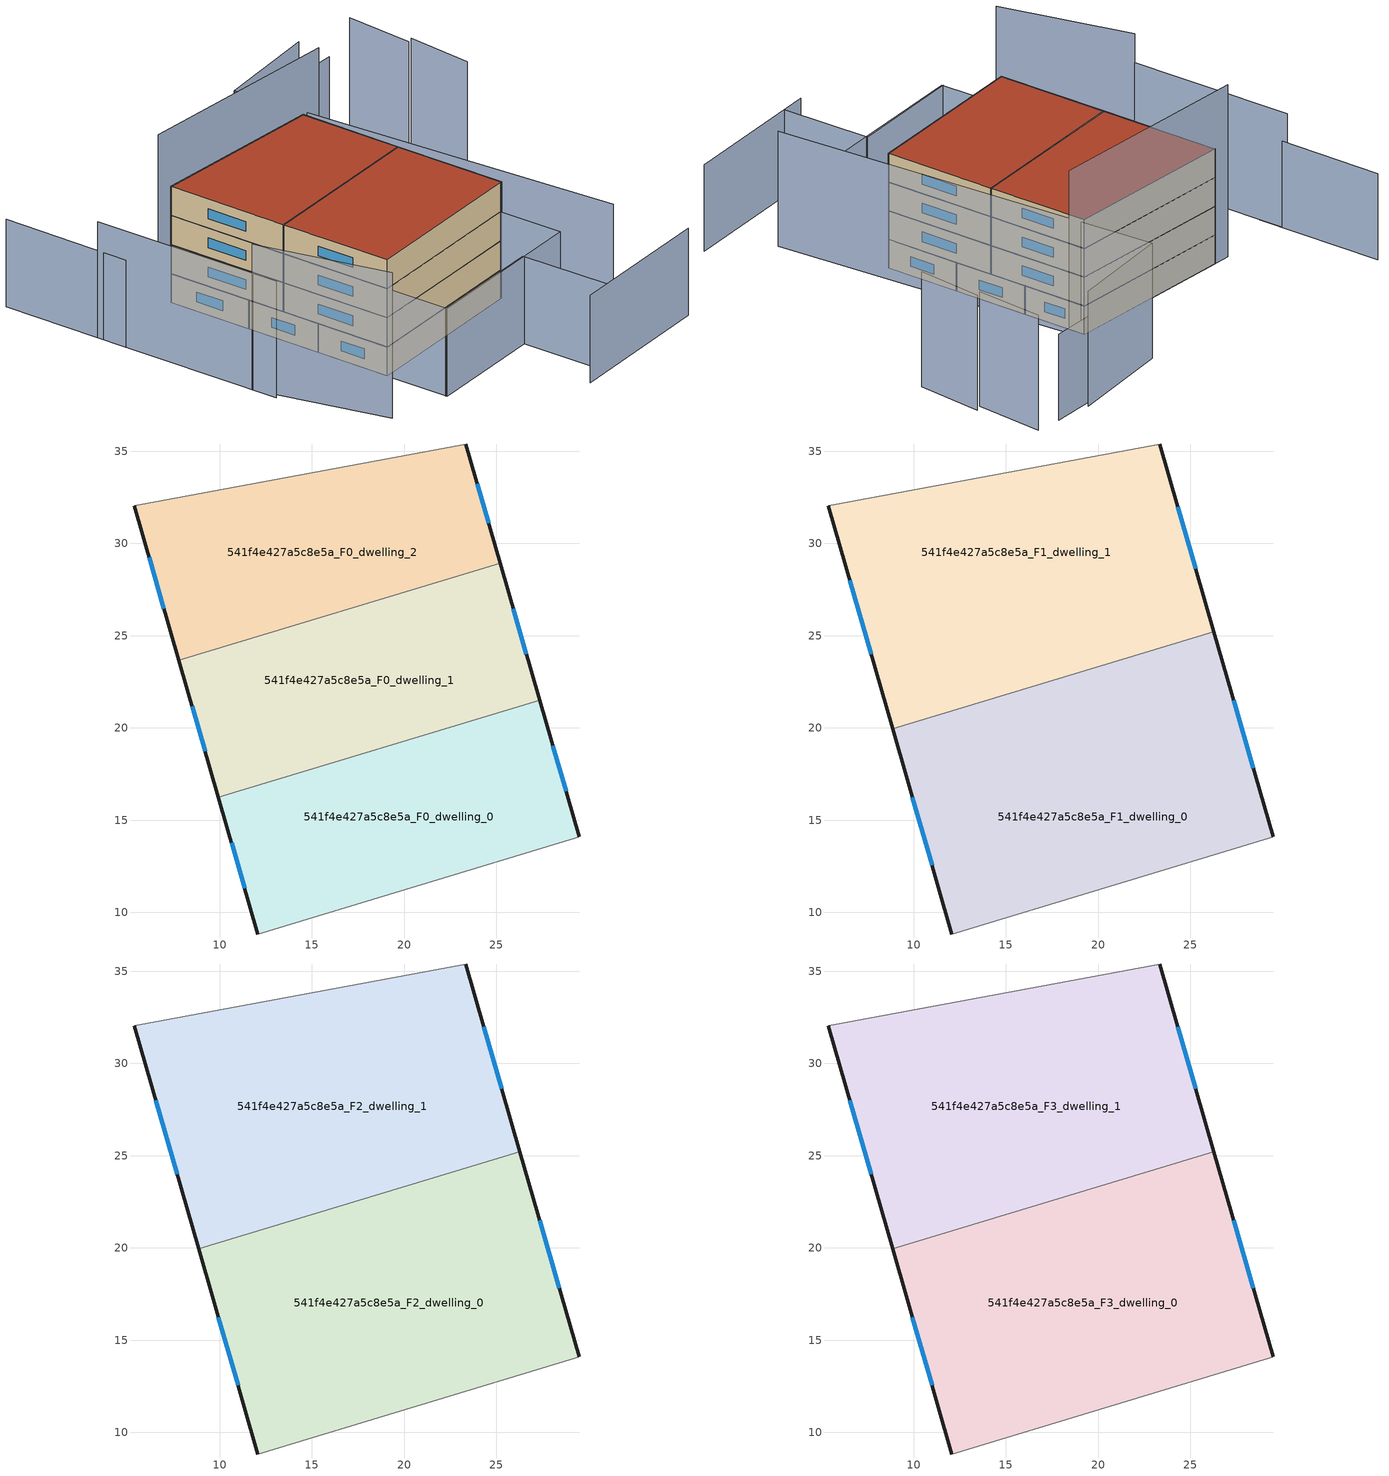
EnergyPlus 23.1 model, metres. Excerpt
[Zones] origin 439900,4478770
541f4e427a5c8e5a_F0_dwelling_0
 floor ground (EU_floor_Construction): 29.24,14.02 29.5,14.09 27.35,21.51 9.94,16.25 12.08,8.83 z0
 wall outside (EU_wall_Construction): 12.08,8.83 9.94,16.25 / 27.35,21.51 29.5,14.09 z0:3
 wall adiabatic (EU_wall_Construction): 29.5,14.09 29.24,14.02 12.08,8.83 z0:3
 wall to 541f4e427a5c8e5a_F0_dwelling_1 (EU_wall_Construction): 9.94,16.25 27.35,21.51 z0:3
 window (EU_Window_Construction): 11.36,11.31 10.65,13.77 / 28.07,19.03 28.78,16.57 z1:2
541f4e427a5c8e5a_F0_dwelling_1
 floor ground (EU_floor_Construction): 27.35,21.51 25.21,28.93 7.79,23.67 9.94,16.25 z0
 wall outside (EU_wall_Construction): 25.21,28.93 27.35,21.51 / 9.94,16.25 7.79,23.67 z0:3
 wall to 541f4e427a5c8e5a_F0_dwelling_2 (EU_wall_Construction): 7.79,23.67 25.21,28.93 z0:3
 window (EU_Window_Construction): 25.93,26.45 26.64,23.99 / 9.22,18.73 8.51,21.19 z1:2
541f4e427a5c8e5a_F0_dwelling_2
 floor ground (EU_floor_Construction): 25.21,28.93 23.34,35.39 5.37,32.04 7.79,23.67 z0
 wall outside (EU_wall_Construction): 23.34,35.39 25.21,28.93 / 7.79,23.67 5.37,32.04 z0:3
 wall adiabatic (EU_wall_Construction): 5.37,32.04 23.34,35.39 z0:3
 window (EU_Window_Construction): 23.97,33.23 24.58,31.09 / 6.98,26.46 6.18,29.24 z1:2
541f4e427a5c8e5a_F1_dwelling_0
 floor to 541f4e427a5c8e5a_F0_dwelling_0 (EU_floor_Construction): 29.24,14.02 29.5,14.09 27.35,21.51 9.94,16.25 12.08,8.83 z3
 floor to 541f4e427a5c8e5a_F0_dwelling_1 (EU_floor_Construction): 27.35,21.51 26.28,25.22 8.86,19.96 9.94,16.25 z3
 wall outside (EU_wall_Construction): 12.08,8.83 8.86,19.96 / 26.28,25.22 29.5,14.09 z3:6
 wall adiabatic (EU_wall_Construction): 29.5,14.09 29.24,14.02 12.08,8.83 z3:6
 wall to 541f4e427a5c8e5a_F1_dwelling_1 (EU_wall_Construction): 8.86,19.96 26.28,25.22 z3:6
 window (EU_Window_Construction): 11,12.55 9.94,16.24 / 27.36,21.5 28.42,17.81 z4:5
541f4e427a5c8e5a_F1_dwelling_1
 floor to 541f4e427a5c8e5a_F0_dwelling_1 (EU_floor_Construction): 26.28,25.22 25.21,28.93 7.79,23.67 8.86,19.96 z3
 floor to 541f4e427a5c8e5a_F0_dwelling_2 (EU_floor_Construction): 25.21,28.93 23.34,35.39 5.37,32.04 7.79,23.67 z3
 wall outside (EU_wall_Construction): 23.34,35.39 26.28,25.22 / 8.86,19.96 5.37,32.04 z3:6
 wall adiabatic (EU_wall_Construction): 5.37,32.04 23.34,35.39 z3:6
 window (EU_Window_Construction): 24.32,31.99 25.3,28.62 / 7.7,23.99 6.54,28 z4:5
541f4e427a5c8e5a_F2_dwelling_0
 floor to 541f4e427a5c8e5a_F1_dwelling_0 (EU_floor_Construction): 29.24,14.02 29.5,14.09 26.28,25.22 8.86,19.96 12.08,8.83 z6
 wall outside (EU_wall_Construction): 12.08,8.83 8.86,19.96 / 26.28,25.22 29.5,14.09 z6:9
 wall adiabatic (EU_wall_Construction): 29.5,14.09 29.24,14.02 12.08,8.83 z6:9
 wall to 541f4e427a5c8e5a_F2_dwelling_1 (EU_wall_Construction): 8.86,19.96 26.28,25.22 z6:9
 window (EU_Window_Construction): 11,12.55 9.94,16.24 / 27.36,21.5 28.42,17.81 z7:8
541f4e427a5c8e5a_F2_dwelling_1
 floor to 541f4e427a5c8e5a_F1_dwelling_1 (EU_floor_Construction): 26.28,25.22 23.34,35.39 5.37,32.04 8.86,19.96 z6
 wall outside (EU_wall_Construction): 23.34,35.39 26.28,25.22 / 8.86,19.96 5.37,32.04 z6:9
 wall adiabatic (EU_wall_Construction): 5.37,32.04 23.34,35.39 z6:9
 window (EU_Window_Construction): 24.32,31.99 25.3,28.62 / 7.7,23.99 6.54,28 z7:8
541f4e427a5c8e5a_F3_dwelling_0
 floor to 541f4e427a5c8e5a_F2_dwelling_0 (EU_floor_Construction): 29.24,14.02 29.5,14.09 26.28,25.22 8.86,19.96 12.08,8.83 z9
 wall outside (EU_wall_Construction): 12.08,8.83 8.86,19.96 / 26.28,25.22 29.5,14.09 z9:12
 wall adiabatic (EU_wall_Construction): 29.5,14.09 29.24,14.02 12.08,8.83 z9:12
 wall to 541f4e427a5c8e5a_F3_dwelling_1 (EU_wall_Construction): 8.86,19.96 26.28,25.22 z9:12
 window (EU_Window_Construction): 11,12.55 9.94,16.24 / 27.36,21.5 28.42,17.81 z10:11
 roof outside (EU_roof_Construction): 26.28,25.22 29.5,14.09 29.24,14.02 12.08,8.83 8.86,19.96 z12
541f4e427a5c8e5a_F3_dwelling_1
 floor to 541f4e427a5c8e5a_F2_dwelling_1 (EU_floor_Construction): 26.28,25.22 23.34,35.39 5.37,32.04 8.86,19.96 z9
 wall outside (EU_wall_Construction): 23.34,35.39 26.28,25.22 / 8.86,19.96 5.37,32.04 z9:12
 wall adiabatic (EU_wall_Construction): 5.37,32.04 23.34,35.39 z9:12
 window (EU_Window_Construction): 24.32,31.99 25.3,28.62 / 7.7,23.99 6.54,28 z10:11
 roof outside (EU_roof_Construction): 23.34,35.39 26.28,25.22 8.86,19.96 5.37,32.04 z12
shading: 25.75,-3.56 40.71,1.02 / 13.87,2.52 25.6,6.12 / 25.6,6.12 28.33,-2.77 / -6.81,40.73 -3.1,27.85 / 35.46,46.89 27.47,44.94 / 12.07,8.82 29.24,14.02 / 29.24,14.02 31.17,7.64 / 31.17,7.64 14,2.44 / 14,2.44 12.07,8.82 z0:9; 0.86,14.37 7.49,2.26 z0:15; -3.97,30.86 1.6,11.84 / 34.78,4.48 21.27,42.82 / 21.27,42.82 31.63,46.47 / 41.28,34.01 40.11,40.72 / 39.48,40.31 38.1,47.21 z0:12; 25.45,35.78 3.69,31.72 z0:18
[Building]
EU S2 Campaign: North Axis=0; Terrain=City; Solar Distribution=FullExterior
[Site:Location]
Madrid: Latitude=40.5; Longitude=-3.5; Time Zone=1; Elevation=609
[SizingPeriod:WeatherFileDays]
AnnualSizingPeriod: Begin Month=1; Begin Day of Month=1; End Month=12; End Day of Month=31; Day of Week for Start Day=Monday; Use Weather File Daylight Saving Period=No; Use Weather File Rain and Snow Indicators=No
[MATERIAL]
EU_InternalMass_Material: Roughness=MediumRough; Thickness=0.1; Conductivity=1; Density=1800; Specific Heat=900; Thermal Absorptance=0.9; Solar Absorptance=0.7; Visible Absorptance=0.7
[MATERIAL:NOMASS] Roughness=MediumRough; Thermal Absorptance=0.9; Solar Absorptance=0.7; Visible Absorptance=0.7
Name | Thermal Resistance
EU_wall_NoMass | 0.459673
EU_roof_NoMass | 0.495815
EU_floor_NoMass | 0.788942
[WINDOWMATERIAL:SIMPLEGLAZINGSYSTEM]
EU_Window_SimpleGlazing: UFactor=4.26103; Solar Heat Gain Coefficient=0.85; Visible Transmittance=0.85
[CONSTRUCTION]
EU_wall_Construction: EU_wall_NoMass
EU_roof_Construction: EU_roof_NoMass
EU_floor_Construction: EU_floor_NoMass
EU_InternalMass_Construction: EU_InternalMass_Material
EU_Window_Construction: EU_Window_SimpleGlazing
[ZONE] Type=1; Multiplier=1; Ceiling Height=autocalculate; Floor Area=autocalculate; Part of Total Floor Area=Yes
Name | Volume
541f4e427a5c8e5a_F0_dwelling_0 | 421.437
541f4e427a5c8e5a_F1_dwelling_0 | 632.134
541f4e427a5c8e5a_F2_dwelling_0; 541f4e427a5c8e5a_F3_dwelling_0 | 632.139
541f4e427a5c8e5a_F0_dwelling_1 | 421.414
541f4e427a5c8e5a_F1_dwelling_1 | 632.09
541f4e427a5c8e5a_F2_dwelling_1; 541f4e427a5c8e5a_F3_dwelling_1 | 632.108
541f4e427a5c8e5a_F0_dwelling_2 | 421.378
[INTERNALMASS] Construction=EU_InternalMass_Construction
Name | Zone or ZoneList | Surface Area
541f4e427a5c8e5a_F0_dwelling_0_EU_InternalMass | 541f4e427a5c8e5a_F0_dwelling_0 | 140.479
541f4e427a5c8e5a_F0_dwelling_1_EU_InternalMass | 541f4e427a5c8e5a_F0_dwelling_1 | 140.471
541f4e427a5c8e5a_F0_dwelling_2_EU_InternalMass | 541f4e427a5c8e5a_F0_dwelling_2 | 140.459
541f4e427a5c8e5a_F1_dwelling_0_EU_InternalMass | 541f4e427a5c8e5a_F1_dwelling_0 | 210.713
541f4e427a5c8e5a_F1_dwelling_1_EU_InternalMass | 541f4e427a5c8e5a_F1_dwelling_1 | 210.703
541f4e427a5c8e5a_F2_dwelling_0_EU_InternalMass | 541f4e427a5c8e5a_F2_dwelling_0 | 210.713
541f4e427a5c8e5a_F2_dwelling_1_EU_InternalMass | 541f4e427a5c8e5a_F2_dwelling_1 | 210.703
541f4e427a5c8e5a_F3_dwelling_0_EU_InternalMass | 541f4e427a5c8e5a_F3_dwelling_0 | 210.713
541f4e427a5c8e5a_F3_dwelling_1_EU_InternalMass | 541f4e427a5c8e5a_F3_dwelling_1 | 210.703
[OTHEREQUIPMENT] Fuel Type=Electricity; Design Level Calculation Method=Watts/Area; Power per Zone Floor Area=1; Fraction Latent=0; Fraction Radiant=0; Fraction Lost=0; Carbon Dioxide Generation Rate=0; EndUse Subcategory=EU_Step8_InternalGains
Name | Zone or ZoneList or Space or SpaceList | Schedule
EU_Step8_InternalGain_541f4e427a5c8e5a_F0_dwelling_0_f000 | 541f4e427a5c8e5a_F0_dwelling_0 | EU_Step8_GainSchedule_541f4e427a5c8e5a_F0_dwelling_0_f000
EU_Step8_InternalGain_541f4e427a5c8e5a_F0_dwelling_1_f000 | 541f4e427a5c8e5a_F0_dwelling_1 | EU_Step8_GainSchedule_541f4e427a5c8e5a_F0_dwelling_1_f000
EU_Step8_InternalGain_541f4e427a5c8e5a_F0_dwelling_2_f000 | 541f4e427a5c8e5a_F0_dwelling_2 | EU_Step8_GainSchedule_541f4e427a5c8e5a_F0_dwelling_2_f000
EU_Step8_InternalGain_541f4e427a5c8e5a_F1_dwelling_0_f000 | 541f4e427a5c8e5a_F1_dwelling_0 | EU_Step8_GainSchedule_541f4e427a5c8e5a_F1_dwelling_0_f000
EU_Step8_InternalGain_541f4e427a5c8e5a_F1_dwelling_1_f000 | 541f4e427a5c8e5a_F1_dwelling_1 | EU_Step8_GainSchedule_541f4e427a5c8e5a_F1_dwelling_1_f000
EU_Step8_InternalGain_541f4e427a5c8e5a_F2_dwelling_0_f000 | 541f4e427a5c8e5a_F2_dwelling_0 | EU_Step8_GainSchedule_541f4e427a5c8e5a_F2_dwelling_0_f000
EU_Step8_InternalGain_541f4e427a5c8e5a_F2_dwelling_1_f000 | 541f4e427a5c8e5a_F2_dwelling_1 | EU_Step8_GainSchedule_541f4e427a5c8e5a_F2_dwelling_1_f000
EU_Step8_InternalGain_541f4e427a5c8e5a_F3_dwelling_0_f000 | 541f4e427a5c8e5a_F3_dwelling_0 | EU_Step8_GainSchedule_541f4e427a5c8e5a_F3_dwelling_0_f000
EU_Step8_InternalGain_541f4e427a5c8e5a_F3_dwelling_1_f000 | 541f4e427a5c8e5a_F3_dwelling_1 | EU_Step8_GainSchedule_541f4e427a5c8e5a_F3_dwelling_1_f000
[ZONEVENTILATION:DESIGNFLOWRATE] Schedule=EU_AlwaysOn; Design Flow Rate Calculation Method=AirChanges/Hour; Air Changes per Hour=0.719161; Ventilation Type=Natural; Fan Pressure Rise=0; Fan Total Efficiency=1; Constant Term Coefficient=1; Temperature Term Coefficient=0; Velocity Term Coefficient=0; Velocity Squared Term Coefficient=0; Minimum Indoor Temperature=-100; Maximum Indoor Temperature=100; Delta Temperature=-100; Minimum Outdoor Temperature=-100; Maximum Outdoor Temperature=100; Maximum Wind Speed=40
Name | Zone or ZoneList or Space or SpaceList
EU_ConstantAir_541f4e427a5c8e5a_F0_dwelling_0 | 541f4e427a5c8e5a_F0_dwelling_0
EU_ConstantAir_541f4e427a5c8e5a_F0_dwelling_1 | 541f4e427a5c8e5a_F0_dwelling_1
EU_ConstantAir_541f4e427a5c8e5a_F0_dwelling_2 | 541f4e427a5c8e5a_F0_dwelling_2
EU_ConstantAir_541f4e427a5c8e5a_F1_dwelling_0 | 541f4e427a5c8e5a_F1_dwelling_0
EU_ConstantAir_541f4e427a5c8e5a_F1_dwelling_1 | 541f4e427a5c8e5a_F1_dwelling_1
EU_ConstantAir_541f4e427a5c8e5a_F2_dwelling_0 | 541f4e427a5c8e5a_F2_dwelling_0
EU_ConstantAir_541f4e427a5c8e5a_F2_dwelling_1 | 541f4e427a5c8e5a_F2_dwelling_1
EU_ConstantAir_541f4e427a5c8e5a_F3_dwelling_0 | 541f4e427a5c8e5a_F3_dwelling_0
EU_ConstantAir_541f4e427a5c8e5a_F3_dwelling_1 | 541f4e427a5c8e5a_F3_dwelling_1
[HVACTEMPLATE:THERMOSTAT] Constant Heating Setpoint=20; Constant Cooling Setpoint=50
EU_HeatOnly_541f4e427a5c8e5a_F0_dwelling_0; EU_HeatOnly_541f4e427a5c8e5a_F0_dwelling_1; EU_HeatOnly_541f4e427a5c8e5a_F0_dwelling_2; EU_HeatOnly_541f4e427a5c8e5a_F1_dwelling_0; EU_HeatOnly_541f4e427a5c8e5a_F1_dwelling_1; EU_HeatOnly_541f4e427a5c8e5a_F2_dwelling_0; EU_HeatOnly_541f4e427a5c8e5a_F2_dwelling_1; EU_HeatOnly_541f4e427a5c8e5a_F3_dwelling_0; EU_HeatOnly_541f4e427a5c8e5a_F3_dwelling_1
[HVACTEMPLATE:ZONE:IDEALLOADSAIRSYSTEM] System Availability Schedule=EU_AlwaysOn; Maximum Heating Supply Air Temperature=50; Minimum Cooling Supply Air Temperature=13; Maximum Heating Supply Air Humidity Ratio=0.0156; Minimum Cooling Supply Air Humidity Ratio=0.0077; Heating Limit=NoLimit; Cooling Limit=NoLimit; Heating Availability Schedule=EU_AlwaysOn; Cooling Availability Schedule=EU_CoolingOff; Dehumidification Control Type=ConstantSensibleHeatRatio; Cooling Sensible Heat Ratio=0.7; Dehumidification Setpoint=60; Humidification Control Type=None; Humidification Setpoint=30; Outdoor Air Method=None; Outdoor Air Flow Rate per Person=0.00944; Outdoor Air Flow Rate per Zone Floor Area=0; Outdoor Air Flow Rate per Zone=0; Demand Controlled Ventilation Type=None; Outdoor Air Economizer Type=NoEconomizer; Heat Recovery Type=None; Sensible Heat Recovery Effectiveness=0.7; Latent Heat Recovery Effectiveness=0.65
Name | Template Thermostat
541f4e427a5c8e5a_F0_dwelling_0 | EU_HeatOnly_541f4e427a5c8e5a_F0_dwelling_0
541f4e427a5c8e5a_F0_dwelling_1 | EU_HeatOnly_541f4e427a5c8e5a_F0_dwelling_1
541f4e427a5c8e5a_F0_dwelling_2 | EU_HeatOnly_541f4e427a5c8e5a_F0_dwelling_2
541f4e427a5c8e5a_F1_dwelling_0 | EU_HeatOnly_541f4e427a5c8e5a_F1_dwelling_0
541f4e427a5c8e5a_F1_dwelling_1 | EU_HeatOnly_541f4e427a5c8e5a_F1_dwelling_1
541f4e427a5c8e5a_F2_dwelling_0 | EU_HeatOnly_541f4e427a5c8e5a_F2_dwelling_0
541f4e427a5c8e5a_F2_dwelling_1 | EU_HeatOnly_541f4e427a5c8e5a_F2_dwelling_1
541f4e427a5c8e5a_F3_dwelling_0 | EU_HeatOnly_541f4e427a5c8e5a_F3_dwelling_0
541f4e427a5c8e5a_F3_dwelling_1 | EU_HeatOnly_541f4e427a5c8e5a_F3_dwelling_1
[SIZING:ZONE] Zone Cooling Design Supply Air Temperature Input Method=SupplyAirTemperature; Zone Cooling Design Supply Air Temperature=13; Zone Heating Design Supply Air Temperature Input Method=SupplyAirTemperature; Zone Heating Design Supply Air Temperature=50; Zone Cooling Design Supply Air Humidity Ratio=0.008; Zone Heating Design Supply Air Humidity Ratio=0.008; Cooling Design Air Flow Method=DesignDay; Cooling Design Air Flow Rate=0; Cooling Minimum Air Flow per Zone Floor Area=0.000762; Cooling Minimum Air Flow=0; Cooling Minimum Air Flow Fraction=0.2; Heating Design Air Flow Method=DesignDay; Heating Design Air Flow Rate=0; Heating Maximum Air Flow per Zone Floor Area=0.002032; Heating Maximum Air Flow=0.141576; Heating Maximum Air Flow Fraction=0.3; Account for Dedicated Outdoor Air System=No; Dedicated Outdoor Air System Control Strategy=NeutralSupplyAir; Dedicated Outdoor Air Low Setpoint Temperature for Design=autosize; Dedicated Outdoor Air High Setpoint Temperature for Design=autosize; Zone Load Sizing Method=Sensible Load Only No Latent Load; Zone Latent Cooling Design Supply Air Humidity Ratio Input Method=HumidityRatioDifference; Zone Cooling Design Supply Air Humidity Ratio Difference=0.005; Zone Latent Heating Design Supply Air Humidity Ratio Input Method=HumidityRatioDifference; Zone Humidification Design Supply Air Humidity Ratio Difference=0.005
541f4e427a5c8e5a_F0_dwelling_0; 541f4e427a5c8e5a_F0_dwelling_1; 541f4e427a5c8e5a_F0_dwelling_2; 541f4e427a5c8e5a_F1_dwelling_0; 541f4e427a5c8e5a_F1_dwelling_1; 541f4e427a5c8e5a_F2_dwelling_0; 541f4e427a5c8e5a_F2_dwelling_1; 541f4e427a5c8e5a_F3_dwelling_0; 541f4e427a5c8e5a_F3_dwelling_1
[SCHEDULE:CONSTANT]
Name | Hourly Value
EU_AlwaysOn | 1
EU_CoolingOff | 0
[SCHEDULE:FILE] Column Number=1; Rows to Skip at Top=0; Number of Hours of Data=8760; Column Separator=Comma; Interpolate to Timestep=No; Minutes per Item=60; Adjust Schedule for Daylight Savings=Yes
Name | File
EU_Step8_GainSchedule_541f4e427a5c8e5a_F0_dwelling_0_f000 | ../../schedules/541f4e427a5c8e5a/541f4e427a5c8e5a_F0_dwelling_0_f000_gain.csv
EU_Step8_GainSchedule_541f4e427a5c8e5a_F0_dwelling_1_f000 | ../../schedules/541f4e427a5c8e5a/541f4e427a5c8e5a_F0_dwelling_1_f000_gain.csv
EU_Step8_GainSchedule_541f4e427a5c8e5a_F0_dwelling_2_f000 | ../../schedules/541f4e427a5c8e5a/541f4e427a5c8e5a_F0_dwelling_2_f000_gain.csv
EU_Step8_GainSchedule_541f4e427a5c8e5a_F1_dwelling_0_f000 | ../../schedules/541f4e427a5c8e5a/541f4e427a5c8e5a_F1_dwelling_0_f000_gain.csv
EU_Step8_GainSchedule_541f4e427a5c8e5a_F1_dwelling_1_f000 | ../../schedules/541f4e427a5c8e5a/541f4e427a5c8e5a_F1_dwelling_1_f000_gain.csv
EU_Step8_GainSchedule_541f4e427a5c8e5a_F2_dwelling_0_f000 | ../../schedules/541f4e427a5c8e5a/541f4e427a5c8e5a_F2_dwelling_0_f000_gain.csv
EU_Step8_GainSchedule_541f4e427a5c8e5a_F2_dwelling_1_f000 | ../../schedules/541f4e427a5c8e5a/541f4e427a5c8e5a_F2_dwelling_1_f000_gain.csv
EU_Step8_GainSchedule_541f4e427a5c8e5a_F3_dwelling_0_f000 | ../../schedules/541f4e427a5c8e5a/541f4e427a5c8e5a_F3_dwelling_0_f000_gain.csv
EU_Step8_GainSchedule_541f4e427a5c8e5a_F3_dwelling_1_f000 | ../../schedules/541f4e427a5c8e5a/541f4e427a5c8e5a_F3_dwelling_1_f000_gain.csv
